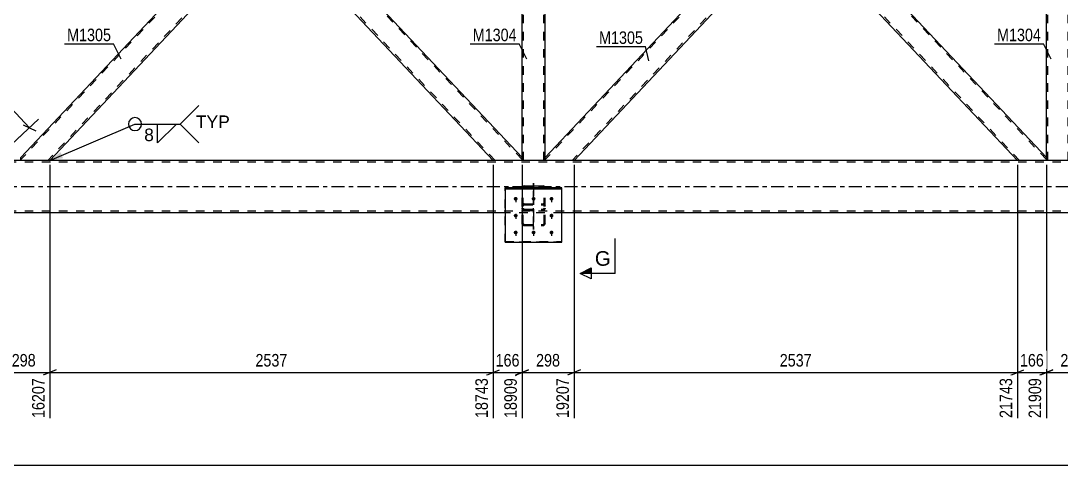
# Model space of a CAD drawing. Header units: millimetres. Extents: x -172 to 1017, y -617 to 224.
# Drawn here: x 553.1 to 791.3, y -191.3 to -89.7 of the extents above; entities that cross this region are included whole.
import ezdxf

# ---------------------------------------------------------------- set-up
doc = ezdxf.new("R2010")
doc.units = ezdxf.units.MM
doc.linetypes.add('DXK_LINE_DOT2', pattern=[3.9198, 1.9599, -1.9599])
doc.linetypes.add('DXK_LINE_DOT3', pattern=[5.9187, 2.979, -0.9799, 0.9799, -0.9799])
doc.styles.add('Arial', font='ARIAL.TTF', dxfattribs={"height": 0.2})
doc.styles.add('Arial Narrow', font='ARIALN.TTF', dxfattribs={"height": 0.2})

# ---------------------------------------------------------------- blocks, each defined once
blk = doc.blocks.new('Part-761545786-1537 - 1372')
at = {"color": 7, "linetype": 'DXK_LINE_DOT2'}
for p, q in [((667.86, -127.94), (667.87, -127.91)), ((667.86, -136.05), (667.86, -127.94)), ((668.12, -127.84), (668.1, -127.94)), ((668.1, -136.05), (668.1, -127.94)), ((668.17, -127.76), (668.12, -127.84)), ((668.25, -127.71), (668.17, -127.76)), ((668.34, -127.69), (668.25, -127.71)), ((668.34, -127.69), (672.66, -127.69)), ((672.75, -127.71), (672.66, -127.69)), ((672.83, -127.76), (672.75, -127.71)), ((672.88, -127.84), (672.83, -127.76)), ((672.9, -127.94), (672.88, -127.84)), ((672.9, -136.05), (672.9, -127.94)), ((673.13, -127.91), (673.14, -127.94)), ((673.14, -136.05), (673.14, -127.94)), ((667.9, -131.81), (667.86, -131.99)), ((667.9, -132.73), (667.86, -132.54)), ((668, -131.67), (667.9, -131.81)), ((668.16, -131.57), (668, -131.67)), ((668.1, -131.99), (668.12, -131.9)), ((668.1, -132.54), (668.12, -132.64)), ((668.12, -131.9), (668.17, -131.83)), ((668.12, -132.64), (668.17, -132.72)), ((668.34, -131.54), (668.16, -131.57)), ((668.34, -133.05), (668.16, -133.01)), ((668.17, -131.83), (668.25, -131.78)), ((668.17, -132.72), (668.25, -132.78)), ((668.25, -131.78), (668.34, -131.76)), ((668.25, -132.78), (668.34, -132.79)), ((668.34, -131.54), (672.66, -131.54)), ((668.34, -131.76), (672.66, -131.76)), ((668.34, -132.79), (672.66, -132.79)), ((668.34, -133.05), (672.66, -133.05)), ((672.84, -131.57), (672.66, -131.54)), ((672.66, -131.76), (672.75, -131.78)), ((672.66, -132.79), (672.75, -132.78)), ((672.84, -133.01), (672.66, -133.05)), ((672.75, -131.78), (672.83, -131.83)), ((672.75, -132.78), (672.83, -132.72)), ((672.83, -131.83), (672.88, -131.9)), ((672.83, -132.72), (672.88, -132.64)), ((673, -131.67), (672.84, -131.57)), ((672.88, -131.9), (672.9, -131.99)), ((672.88, -132.64), (672.9, -132.54)), ((673.1, -131.81), (673, -131.67)), ((673.14, -131.99), (673.1, -131.81)), ((673.14, -132.54), (673.1, -132.73)), ((667.86, -136.05), (667.9, -136.22)), ((667.9, -136.22), (668, -136.36)), ((668, -136.36), (668.16, -136.46)), ((668.12, -136.13), (668.1, -136.05)), ((668.17, -136.21), (668.12, -136.13)), ((668.16, -136.46), (668.34, -136.5)), ((668.25, -136.25), (668.17, -136.21)), ((668.34, -136.27), (668.25, -136.25)), ((668.34, -136.27), (672.66, -136.27)), ((668.34, -136.5), (672.66, -136.5)), ((672.75, -136.25), (672.66, -136.27)), ((672.66, -136.5), (672.84, -136.46)), ((672.83, -136.21), (672.75, -136.25)), ((672.88, -136.13), (672.83, -136.21)), ((672.84, -136.46), (673, -136.36)), ((672.9, -136.05), (672.88, -136.13)), ((673, -136.36), (673.1, -136.22)), ((673.1, -136.22), (673.14, -136.05))]:
    blk.add_line(p, q, dxfattribs=at)
at = {"color": 2, "linetype": 'Continuous'}
for p, q in [((667.87, -127.91), (667.9, -127.75)), ((668.16, -127.47), (668.34, -127.43)), ((668.34, -127.43), (672.66, -127.43)), ((672.66, -127.43), (672.84, -127.47)), ((673.1, -127.75), (673.13, -127.91))]:
    blk.add_line(p, q, dxfattribs=at)
at = {"color": 7, "linetype": 'DXK_LINE_DOT3'}
blk.add_line((670.5, -126.82), (670.5, -137.44), dxfattribs=at)
at = {"color": 2, "linetype": 'Continuous'}
for centre, start, end in [((668.36, -127.92), 114.32, 159.2417), ((672.64, -127.92), 20.7583, 65.68)]:
    blk.add_arc(centre, 0.496, start, end, dxfattribs=at)
at = {"color": 7, "linetype": 'DXK_LINE_DOT2'}
for centre, start, end in [((668.36, -132.56), 200.7583, 245.68), ((672.64, -132.56), 294.32, 339.2417)]:
    blk.add_arc(centre, 0.496, start, end, dxfattribs=at)
blk = doc.blocks.new('Part-761545786-1568 - 1372')
at = {"color": 2, "linetype": 'Continuous'}
for p, q in [((614.12, -63.8), (610.5, -67.65)), ((667.86, -120.94), (614.12, -63.8)), ((661.23, -121.6), (610.5, -67.65)), ((667.86, -121.6), (667.86, -120.94))]:
    blk.add_line(p, q, dxfattribs=at)
at = {"color": 7, "linetype": 'DXK_LINE_DOT2'}
for p, q in [((667.86, -121.41), (613.9, -64.03)), ((610.72, -67.42), (610.74, -67.4)), ((661.67, -121.6), (610.72, -67.42)), ((667.86, -121.6), (661.23, -121.6))]:
    blk.add_line(p, q, dxfattribs=at)
blk = doc.blocks.new('Part-761545786-1573 - 1372')
at = {"color": 2, "linetype": 'Continuous'}
for p, q in [((734.12, -63.8), (730.5, -67.65)), ((787.86, -120.94), (734.12, -63.8)), ((781.23, -121.6), (730.5, -67.65)), ((787.86, -121.6), (787.86, -120.94))]:
    blk.add_line(p, q, dxfattribs=at)
at = {"color": 7, "linetype": 'DXK_LINE_DOT2'}
for p, q in [((787.86, -121.41), (733.9, -64.03)), ((730.72, -67.42), (730.74, -67.4)), ((781.67, -121.6), (730.72, -67.42)), ((787.86, -121.6), (781.23, -121.6))]:
    blk.add_line(p, q, dxfattribs=at)
blk = doc.blocks.new('Part-761545786-1619 - 1372')
at = {"color": 7, "linetype": 'DXK_LINE_DOT2'}
for p, q in [((873.5, -122), (-62.3, -122)), ((873.5, -121.6), (-46.86, -121.6)), ((873.5, -133.2), (-62.3, -133.2)), ((677, -133.6), (664, -133.6))]:
    blk.add_line(p, q, dxfattribs=at)
at = {"color": 2, "linetype": 'Continuous'}
for p, q in [((868.7, -121.6), (68.1, -121.6)), ((664, -133.6), (497, -133.6)), ((868.7, -133.6), (677, -133.6))]:
    blk.add_line(p, q, dxfattribs=at)
at = {"color": 7, "linetype": 'DXK_LINE_DOT3'}
blk.add_line((-62.3, -127.6), (873.5, -127.6), dxfattribs=at)
blk = doc.blocks.new('Bolt-761545786-2029 - 1372')
at = {"color": 1, "linetype": 'DXK_LINE_DOT2'}
for p, q in [((666.4, -129.99), (666.4, -131.12)), ((670.5, -129.99), (670.5, -131.12)), ((674.6, -129.99), (674.6, -131.12)), ((666.4, -133.84), (666.4, -134.97)), ((674.6, -133.84), (674.6, -134.97)), ((666.4, -137.69), (666.4, -138.83)), ((670.5, -137.69), (670.5, -138.83)), ((674.6, -137.69), (674.6, -138.83))]:
    blk.add_line(p, q, dxfattribs=at)
blk = doc.blocks.new('Part-761545786-1810 - 1372')
at = {"color": 2, "linetype": 'Continuous'}
for p, q in [((677, -127.91), (664, -127.91)), ((664, -127.91), (664, -140.34)), ((664, -128.13), (677, -128.13)), ((677, -140.34), (677, -127.91)), ((664, -140.34), (677, -140.34))]:
    blk.add_line(p, q, dxfattribs=at)
at = {"color": 7, "linetype": 'DXK_LINE_DOT2'}
blk.add_line((664, -140.12), (677, -140.12), dxfattribs=at)
blk = doc.blocks.new('Part-761545786-1797 - 1372')
at = {"color": 7, "linetype": 'DXK_LINE_DOT2'}
for p, q in [((664, -140.34), (664, -127.91)), ((677, -127.91), (664, -127.91)), ((664, -128.13), (677, -128.13)), ((677, -140.34), (677, -127.91)), ((664, -140.12), (677, -140.12)), ((677, -140.34), (664, -140.34))]:
    blk.add_line(p, q, dxfattribs=at)
blk = doc.blocks.new('Part-761545786-1871 - 1372')
at = {"color": 7, "linetype": 'DXK_LINE_DOT2'}
for p, q in [((667.9, -127.75), (667.86, -127.94)), ((667.86, -136.05), (667.86, -127.94)), ((668.1, -127.94), (668.12, -127.84)), ((668.1, -136.05), (668.1, -127.94)), ((668.12, -127.84), (668.17, -127.76)), ((668.34, -127.43), (668.16, -127.47)), ((668.17, -127.76), (668.25, -127.71)), ((668.25, -127.71), (668.34, -127.69)), ((668.34, -127.43), (672.66, -127.43)), ((668.34, -127.69), (672.66, -127.69)), ((672.84, -127.47), (672.66, -127.43)), ((672.66, -127.69), (672.75, -127.71)), ((672.75, -127.71), (672.83, -127.76)), ((672.83, -127.76), (672.88, -127.84)), ((672.88, -127.84), (672.9, -127.94)), ((672.9, -136.05), (672.9, -127.94)), ((673.14, -127.94), (673.1, -127.75)), ((673.14, -136.05), (673.14, -127.94)), ((667.86, -131.99), (667.9, -131.81)), ((667.86, -132.54), (667.9, -132.73)), ((667.9, -131.81), (668, -131.67)), ((668, -131.67), (668.16, -131.57)), ((668.12, -131.9), (668.1, -131.99)), ((668.12, -132.64), (668.1, -132.54)), ((668.17, -131.83), (668.12, -131.9)), ((668.17, -132.72), (668.12, -132.64)), ((668.16, -131.57), (668.34, -131.54)), ((668.16, -133.01), (668.34, -133.05)), ((668.25, -131.78), (668.17, -131.83)), ((668.25, -132.77), (668.17, -132.72)), ((668.34, -131.76), (668.25, -131.78)), ((668.34, -132.79), (668.25, -132.77)), ((668.34, -131.54), (672.66, -131.54)), ((668.34, -131.76), (672.66, -131.76)), ((668.34, -132.79), (672.66, -132.79)), ((668.34, -133.05), (672.66, -133.05)), ((672.66, -131.54), (672.84, -131.57)), ((672.75, -131.78), (672.66, -131.76)), ((672.75, -132.77), (672.66, -132.79)), ((672.66, -133.05), (672.84, -133.01)), ((672.83, -131.83), (672.75, -131.78)), ((672.83, -132.72), (672.75, -132.77)), ((672.88, -131.9), (672.83, -131.83)), ((672.88, -132.64), (672.83, -132.72)), ((672.84, -131.57), (673, -131.67)), ((672.9, -131.99), (672.88, -131.9)), ((672.9, -132.54), (672.88, -132.64)), ((673, -131.67), (673.1, -131.81)), ((673.1, -131.81), (673.14, -131.99)), ((673.1, -132.73), (673.14, -132.54)), ((667.9, -136.22), (667.86, -136.05)), ((668, -136.36), (667.9, -136.22)), ((668.16, -136.46), (668, -136.36)), ((668.1, -136.05), (668.12, -136.13)), ((668.12, -136.13), (668.17, -136.21)), ((668.34, -136.5), (668.16, -136.46)), ((668.17, -136.21), (668.25, -136.25)), ((668.25, -136.25), (668.34, -136.27)), ((668.34, -136.27), (672.66, -136.27)), ((668.34, -136.5), (672.66, -136.5)), ((672.66, -136.27), (672.75, -136.25)), ((672.84, -136.46), (672.66, -136.5)), ((672.75, -136.25), (672.83, -136.21)), ((672.83, -136.21), (672.88, -136.13)), ((673, -136.36), (672.84, -136.46)), ((672.88, -136.13), (672.9, -136.05)), ((673.1, -136.22), (673, -136.36)), ((673.14, -136.05), (673.1, -136.22))]:
    blk.add_line(p, q, dxfattribs=at)
at = {"color": 7, "linetype": 'DXK_LINE_DOT3'}
blk.add_line((670.5, -137.44), (670.5, -126.82), dxfattribs=at)
at = {"color": 7, "linetype": 'DXK_LINE_DOT2'}
for centre, start, end in [((668.36, -127.92), 114.32, 159.2417), ((672.64, -127.92), 20.7583, 65.68), ((668.36, -132.56), 200.7583, 245.68), ((672.64, -132.56), 294.32, 339.2417)]:
    blk.add_arc(centre, 0.496, start, end, dxfattribs=at)
blk = doc.blocks.new('Part-761545786-1916 - 1372')
at = {"color": 7, "linetype": 'DXK_LINE_DOT2'}
for p, q in [((661.67, -6), (553.14, -121.41)), ((667.86, -6.19), (559.33, -121.6)), ((667.86, -6), (661.23, -6)), ((667.86, -6.49), (667.86, -6)), ((610.5, -59.95), (606.88, -63.8)), ((614.12, -63.8), (610.5, -67.65)), ((559.77, -121.6), (553.14, -121.6))]:
    blk.add_line(p, q, dxfattribs=at)
at = {"color": 2, "linetype": 'Continuous'}
for p, q in [((661.23, -6), (610.5, -59.95)), ((667.86, -6.66), (614.12, -63.8)), ((667.86, -6.66), (667.86, -6.49)), ((606.88, -63.8), (553.14, -120.94)), ((610.5, -67.65), (559.77, -121.6)), ((553.14, -121.6), (553.14, -120.94))]:
    blk.add_line(p, q, dxfattribs=at)
blk = doc.blocks.new('Part-761545786-1926 - 1372')
at = {"color": 7, "linetype": 'DXK_LINE_DOT2'}
for p, q in [((781.67, -6), (673.14, -121.41)), ((787.86, -6.19), (679.33, -121.6)), ((787.86, -6), (781.23, -6)), ((730.5, -59.95), (726.88, -63.8)), ((734.12, -63.8), (730.5, -67.65)), ((679.77, -121.6), (673.14, -121.6))]:
    blk.add_line(p, q, dxfattribs=at)
at = {"color": 2, "linetype": 'Continuous'}
for p, q in [((781.23, -6), (730.5, -59.95)), ((787.86, -6.66), (734.12, -63.8)), ((787.86, -6.66), (787.86, -6)), ((726.88, -63.8), (673.14, -120.94)), ((730.5, -67.65), (679.77, -121.6)), ((673.14, -121.6), (673.14, -120.94))]:
    blk.add_line(p, q, dxfattribs=at)
blk = doc.blocks.new('Part-761545786-1961 - 1372')
at = {"color": 7, "linetype": 'DXK_LINE_DOT2'}
for p, q in [((673.14, -6), (667.86, -6)), ((667.86, -6.66), (667.86, -6)), ((668.18, -121.6), (668.18, -6)), ((672.82, -121.6), (672.82, -6)), ((673.14, -6.66), (673.14, -6)), ((667.86, -121.6), (667.86, -120.94)), ((673.14, -121.6), (673.14, -120.94)), ((673.14, -121.6), (667.86, -121.6))]:
    blk.add_line(p, q, dxfattribs=at)
at = {"color": 2, "linetype": 'Continuous'}
for p, q in [((667.86, -120.94), (667.86, -6.66)), ((673.14, -120.94), (673.14, -6.66))]:
    blk.add_line(p, q, dxfattribs=at)
blk = doc.blocks.new('Part-761545786-1966 - 1372')
at = {"color": 7, "linetype": 'DXK_LINE_DOT2'}
for p, q in [((793.14, -6), (787.86, -6)), ((787.86, -6.66), (787.86, -6)), ((788.18, -121.6), (788.18, -6)), ((792.82, -121.6), (792.82, -6)), ((793.14, -6.66), (793.14, -6)), ((787.86, -121.6), (787.86, -120.94)), ((793.14, -121.6), (793.14, -120.94)), ((793.14, -121.6), (787.86, -121.6))]:
    blk.add_line(p, q, dxfattribs=at)
at = {"color": 2, "linetype": 'Continuous'}
for p, q in [((787.86, -120.94), (787.86, -6.66)), ((793.14, -120.94), (793.14, -6.66))]:
    blk.add_line(p, q, dxfattribs=at)
blk = doc.blocks.new('Bolt-761545786-2024 - 1372')
at = {"linetype": 'Continuous'}
for points in [[(666.4, -129.97), (666.49, -129.98), (666.58, -130), (666.66, -130.05), (666.73, -130.11), (666.78, -130.18), (666.82, -130.25), (666.84, -130.34), (666.84, -130.43), (666.82, -130.51), (666.78, -130.59), (666.73, -130.66), (666.66, -130.72), (666.58, -130.76), (666.49, -130.79), (666.4, -130.8), (666.31, -130.79), (666.22, -130.76), (666.14, -130.72), (666.07, -130.66), (666.02, -130.59), (665.98, -130.51), (665.96, -130.43), (665.96, -130.34), (665.98, -130.25), (666.02, -130.18), (666.07, -130.11), (666.14, -130.05), (666.22, -130), (666.31, -129.98)], [(670.5, -129.97), (670.59, -129.98), (670.68, -130), (670.76, -130.05), (670.83, -130.11), (670.88, -130.18), (670.92, -130.25), (670.94, -130.34), (670.94, -130.43), (670.92, -130.51), (670.88, -130.59), (670.83, -130.66), (670.76, -130.72), (670.68, -130.76), (670.59, -130.79), (670.5, -130.8), (670.41, -130.79), (670.32, -130.76), (670.24, -130.72), (670.17, -130.66), (670.12, -130.59), (670.08, -130.51), (670.06, -130.43), (670.06, -130.34), (670.08, -130.25), (670.12, -130.18), (670.17, -130.11), (670.24, -130.05), (670.32, -130), (670.41, -129.98)], [(674.6, -129.97), (674.69, -129.98), (674.78, -130), (674.86, -130.05), (674.93, -130.11), (674.98, -130.18), (675.02, -130.25), (675.04, -130.34), (675.04, -130.43), (675.02, -130.51), (674.98, -130.59), (674.93, -130.66), (674.86, -130.72), (674.78, -130.76), (674.69, -130.79), (674.6, -130.8), (674.51, -130.79), (674.42, -130.76), (674.34, -130.72), (674.27, -130.66), (674.22, -130.59), (674.18, -130.51), (674.16, -130.43), (674.16, -130.34), (674.18, -130.25), (674.22, -130.18), (674.27, -130.11), (674.34, -130.05), (674.42, -130), (674.51, -129.98)], [(666.4, -133.82), (666.49, -133.83), (666.58, -133.86), (666.66, -133.9), (666.73, -133.96), (666.78, -134.03), (666.82, -134.11), (666.84, -134.19), (666.84, -134.28), (666.82, -134.36), (666.78, -134.44), (666.73, -134.51), (666.66, -134.57), (666.58, -134.61), (666.49, -134.64), (666.4, -134.65), (666.31, -134.64), (666.22, -134.61), (666.14, -134.57), (666.07, -134.51), (666.02, -134.44), (665.98, -134.36), (665.96, -134.28), (665.96, -134.19), (665.98, -134.11), (666.02, -134.03), (666.07, -133.96), (666.14, -133.9), (666.22, -133.86), (666.31, -133.83)], [(674.6, -133.82), (674.69, -133.83), (674.78, -133.86), (674.86, -133.9), (674.93, -133.96), (674.98, -134.03), (675.02, -134.11), (675.04, -134.19), (675.04, -134.28), (675.02, -134.36), (674.98, -134.44), (674.93, -134.51), (674.86, -134.57), (674.78, -134.61), (674.69, -134.64), (674.6, -134.65), (674.51, -134.64), (674.42, -134.61), (674.34, -134.57), (674.27, -134.51), (674.22, -134.44), (674.18, -134.36), (674.16, -134.28), (674.16, -134.19), (674.18, -134.11), (674.22, -134.03), (674.27, -133.96), (674.34, -133.9), (674.42, -133.86), (674.51, -133.83)], [(666.4, -137.67), (666.49, -137.68), (666.58, -137.71), (666.66, -137.75), (666.73, -137.81), (666.78, -137.88), (666.82, -137.96), (666.84, -138.04), (666.84, -138.13), (666.82, -138.22), (666.78, -138.29), (666.73, -138.36), (666.66, -138.42), (666.58, -138.47), (666.49, -138.49), (666.4, -138.5), (666.31, -138.49), (666.22, -138.47), (666.14, -138.42), (666.07, -138.36), (666.02, -138.29), (665.98, -138.22), (665.96, -138.13), (665.96, -138.04), (665.98, -137.96), (666.02, -137.88), (666.07, -137.81), (666.14, -137.75), (666.22, -137.71), (666.31, -137.68)], [(670.5, -137.67), (670.59, -137.68), (670.68, -137.71), (670.76, -137.75), (670.83, -137.81), (670.88, -137.88), (670.92, -137.96), (670.94, -138.04), (670.94, -138.13), (670.92, -138.22), (670.88, -138.29), (670.83, -138.36), (670.76, -138.42), (670.68, -138.47), (670.59, -138.49), (670.5, -138.5), (670.41, -138.49), (670.32, -138.47), (670.24, -138.42), (670.17, -138.36), (670.12, -138.29), (670.08, -138.22), (670.06, -138.13), (670.06, -138.04), (670.08, -137.96), (670.12, -137.88), (670.17, -137.81), (670.24, -137.75), (670.32, -137.71), (670.41, -137.68)], [(674.6, -137.67), (674.69, -137.68), (674.78, -137.71), (674.86, -137.75), (674.93, -137.81), (674.98, -137.88), (675.02, -137.96), (675.04, -138.04), (675.04, -138.13), (675.02, -138.22), (674.98, -138.29), (674.93, -138.36), (674.86, -138.42), (674.78, -138.47), (674.69, -138.49), (674.6, -138.5), (674.51, -138.49), (674.42, -138.47), (674.34, -138.42), (674.27, -138.36), (674.22, -138.29), (674.18, -138.22), (674.16, -138.13), (674.16, -138.04), (674.18, -137.96), (674.22, -137.88), (674.27, -137.81), (674.34, -137.75), (674.42, -137.71), (674.51, -137.68)]]:
    blk.add_hatch(color=1, dxfattribs=at).paths.add_polyline_path(points)
at = {"color": 1, "linetype": 'Continuous'}
for p, q in [((666.4, -129.99), (666.4, -131.12)), ((670.5, -129.99), (670.5, -131.12)), ((674.6, -129.99), (674.6, -131.12)), ((666.4, -133.84), (666.4, -134.97)), ((674.6, -133.84), (674.6, -134.97)), ((666.4, -137.69), (666.4, -138.83)), ((670.5, -137.69), (670.5, -138.83)), ((674.6, -137.69), (674.6, -138.83))]:
    blk.add_line(p, q, dxfattribs=at)
blk = doc.blocks.new('StraightDimension-761545786-2878 - 1372')
at = {"color": 7, "linetype": 'Continuous'}
for p, q in [((661.23, -122.6), (661.23, -180.54)), ((667.86, -122.6), (667.86, -180.54)), ((659.73, -170.7), (662.73, -169.5)), ((661.23, -170.1), (667.86, -170.1)), ((669.36, -169.5), (666.36, -170.7))]:
    blk.add_line(p, q, dxfattribs=at)
at = {"color": 0}
blk.add_wipeout([(667.89, -169.35), (667.89, -165.15), (661.2, -165.15), (661.2, -169.35)], dxfattribs=at)
at = {"color": 0, "linetype": 'Continuous'}
blk.add_wipeout([(667.26, -170.8), (663.06, -170.8), (663.06, -181.14), (667.26, -181.14)], dxfattribs=at)
at = {"color": 3, "style": 'Arial Narrow'}
blk.add_text('166', height=2.863, dxfattribs=at).set_placement((661.8, -168.75))
at = {"color": 3, "linetype": 'Continuous', "style": 'Arial Narrow'}
blk.add_text('18909', height=2.863, rotation=90.0002, dxfattribs=at).set_placement((666.66, -180.54))
blk = doc.blocks.new('StraightDimension-761545786-2503 - 1372')
at = {"color": 7, "linetype": 'Continuous'}
blk.add_line((-81, -191.32), (929.5, -191.32), dxfattribs=at)
blk = doc.blocks.new('StraightDimension-761545786-2889 - 1372')
at = {"color": 7, "linetype": 'Continuous'}
for p, q in [((559.77, -122.6), (559.77, -180.54)), ((661.23, -122.6), (661.23, -180.54)), ((561.27, -169.5), (558.27, -170.7)), ((559.77, -170.1), (661.23, -170.1)), ((659.73, -170.7), (662.73, -169.5))]:
    blk.add_line(p, q, dxfattribs=at)
at = {"color": 0}
blk.add_wipeout([(614.76, -169.35), (614.76, -165.15), (606.24, -165.15), (606.24, -169.35)], dxfattribs=at)
at = {"color": 0, "linetype": 'Continuous'}
blk.add_wipeout([(660.63, -170.8), (656.43, -170.8), (656.43, -181.14), (660.63, -181.14)], dxfattribs=at)
at = {"color": 3, "style": 'Arial Narrow'}
blk.add_text('2537', height=2.863, dxfattribs=at).set_placement((606.84, -168.75))
at = {"color": 3, "linetype": 'Continuous', "style": 'Arial Narrow'}
blk.add_text('18743', height=2.863, rotation=90.0002, dxfattribs=at).set_placement((660.03, -180.54))
blk = doc.blocks.new('StraightDimension-761545786-2603 - 1372')
at = {"color": 7, "linetype": 'Continuous'}
for p, q in [((494.86, -63.11), (503.46, -55.03)), ((502.85, -57.66), (499.92, -56.3)), ((501.38, -56.98), (555.11, -114.12)), ((548.59, -120.25), (557.19, -112.17)), ((553.65, -113.44), (556.58, -114.8))]:
    blk.add_line(p, q, dxfattribs=at)
at = {"color": 0}
blk.add_wipeout([(531.71, -88.14), (534.77, -85.26), (528.94, -79.06), (525.88, -81.93)], dxfattribs=at)
at = {"color": 3, "style": 'Arial Narrow'}
blk.add_text('1961', height=2.863, rotation=-46.7591, dxfattribs=at).set_placement((526.73, -81.96))
blk = doc.blocks.new('StraightDimension-761545786-2831 - 1372')
at = {"color": 7, "linetype": 'Continuous'}
for p, q in [((787.86, -122.6), (787.86, -180.54)), ((799.77, -122.6), (799.77, -180.54)), ((786.36, -170.7), (789.36, -169.5)), ((787.86, -170.1), (799.77, -170.1)), ((801.27, -169.5), (798.27, -170.7))]:
    blk.add_line(p, q, dxfattribs=at)
at = {"color": 0}
blk.add_wipeout([(797.16, -169.35), (797.16, -165.15), (790.47, -165.15), (790.47, -169.35)], dxfattribs=at)
at = {"color": 0, "linetype": 'Continuous'}
blk.add_wipeout([(799.17, -170.8), (794.97, -170.8), (794.97, -181.14), (799.17, -181.14)], dxfattribs=at)
at = {"color": 3, "style": 'Arial Narrow'}
blk.add_text('298', height=2.863, dxfattribs=at).set_placement((791.07, -168.75))
at = {"color": 3, "linetype": 'Continuous', "style": 'Arial Narrow'}
blk.add_text('22207', height=2.863, rotation=90.0002, dxfattribs=at).set_placement((798.57, -180.54))
blk = doc.blocks.new('StraightDimension-761545786-2842 - 1372')
at = {"color": 7, "linetype": 'Continuous'}
for p, q in [((781.23, -122.6), (781.23, -180.54)), ((787.86, -122.6), (787.86, -180.54)), ((779.73, -170.7), (782.73, -169.5)), ((781.23, -170.1), (787.86, -170.1)), ((789.36, -169.5), (786.36, -170.7))]:
    blk.add_line(p, q, dxfattribs=at)
at = {"color": 0}
blk.add_wipeout([(787.89, -169.35), (787.89, -165.15), (781.2, -165.15), (781.2, -169.35)], dxfattribs=at)
at = {"color": 0, "linetype": 'Continuous'}
blk.add_wipeout([(787.26, -170.8), (783.06, -170.8), (783.06, -181.14), (787.26, -181.14)], dxfattribs=at)
at = {"color": 3, "style": 'Arial Narrow'}
blk.add_text('166', height=2.863, dxfattribs=at).set_placement((781.8, -168.75))
at = {"color": 3, "linetype": 'Continuous', "style": 'Arial Narrow'}
blk.add_text('21909', height=2.863, rotation=90.0002, dxfattribs=at).set_placement((786.66, -180.54))
blk = doc.blocks.new('StraightDimension-761545786-2853 - 1372')
at = {"color": 7, "linetype": 'Continuous'}
for p, q in [((679.77, -122.6), (679.77, -180.54)), ((781.23, -122.6), (781.23, -180.54)), ((681.27, -169.5), (678.27, -170.7)), ((679.77, -170.1), (781.23, -170.1)), ((779.73, -170.7), (782.73, -169.5))]:
    blk.add_line(p, q, dxfattribs=at)
at = {"color": 0}
blk.add_wipeout([(734.76, -169.35), (734.76, -165.15), (726.24, -165.15), (726.24, -169.35)], dxfattribs=at)
at = {"color": 0, "linetype": 'Continuous'}
blk.add_wipeout([(780.63, -170.8), (776.43, -170.8), (776.43, -181.14), (780.63, -181.14)], dxfattribs=at)
at = {"color": 3, "style": 'Arial Narrow'}
blk.add_text('2537', height=2.863, dxfattribs=at).set_placement((726.84, -168.75))
at = {"color": 3, "linetype": 'Continuous', "style": 'Arial Narrow'}
blk.add_text('21743', height=2.863, rotation=90.0002, dxfattribs=at).set_placement((780.03, -180.54))
blk = doc.blocks.new('StraightDimension-761545786-2867 - 1372')
at = {"color": 7, "linetype": 'Continuous'}
for p, q in [((667.86, -122.6), (667.86, -180.54)), ((679.77, -122.6), (679.77, -180.54)), ((666.36, -170.7), (669.36, -169.5)), ((667.86, -170.1), (679.77, -170.1)), ((681.27, -169.5), (678.27, -170.7))]:
    blk.add_line(p, q, dxfattribs=at)
at = {"color": 0}
blk.add_wipeout([(677.16, -169.35), (677.16, -165.15), (670.47, -165.15), (670.47, -169.35)], dxfattribs=at)
at = {"color": 0, "linetype": 'Continuous'}
blk.add_wipeout([(679.17, -170.8), (674.97, -170.8), (674.97, -181.14), (679.17, -181.14)], dxfattribs=at)
at = {"color": 3, "style": 'Arial Narrow'}
blk.add_text('298', height=2.863, dxfattribs=at).set_placement((671.07, -168.75))
at = {"color": 3, "linetype": 'Continuous', "style": 'Arial Narrow'}
blk.add_text('19207', height=2.863, rotation=90.0002, dxfattribs=at).set_placement((678.57, -180.54))
blk = doc.blocks.new('StraightDimension-761545786-2903 - 1372')
at = {"color": 7, "linetype": 'Continuous'}
for p, q in [((547.86, -122.6), (547.86, -180.54)), ((559.77, -122.6), (559.77, -180.54)), ((546.36, -170.7), (549.36, -169.5)), ((547.86, -170.1), (559.77, -170.1)), ((561.27, -169.5), (558.27, -170.7))]:
    blk.add_line(p, q, dxfattribs=at)
at = {"color": 0}
blk.add_wipeout([(557.16, -169.35), (557.16, -165.15), (550.47, -165.15), (550.47, -169.35)], dxfattribs=at)
at = {"color": 0, "linetype": 'Continuous'}
blk.add_wipeout([(559.17, -170.8), (554.97, -170.8), (554.97, -181.14), (559.17, -181.14)], dxfattribs=at)
at = {"color": 3, "style": 'Arial Narrow'}
blk.add_text('298', height=2.863, dxfattribs=at).set_placement((551.07, -168.75))
at = {"color": 3, "linetype": 'Continuous', "style": 'Arial Narrow'}
blk.add_text('16207', height=2.863, rotation=90.0002, dxfattribs=at).set_placement((558.57, -180.54))
blk = doc.blocks.new('Mark-761545786-1912 - 1372')
at = {"color": 0}
blk.add_wipeout([(573.79, -94.33), (573.79, -91.33), (563.74, -91.33), (563.74, -94.33)], dxfattribs=at)
blk.add_wipeout([(573.79, -94.33), (573.79, -91.33), (563.74, -91.33), (563.74, -94.33)], dxfattribs=at)
at = {"color": 30, "linetype": 'Continuous'}
for p in [(563.14, -94.93), (576.1, -98.47)]:
    blk.add_line(p, (574.39, -94.93), dxfattribs=at)
at = {"color": 3, "style": 'Arial Narrow'}
blk.add_text('M1305', height=2.863, dxfattribs=at).set_placement((563.74, -94.33))
blk = doc.blocks.new('Mark-761545786-1922 - 1372')
at = {"color": 0}
blk.add_wipeout([(695.54, -94.95), (695.54, -91.95), (685.49, -91.95), (685.49, -94.95)], dxfattribs=at)
blk.add_wipeout([(695.54, -94.95), (695.54, -91.95), (685.49, -91.95), (685.49, -94.95)], dxfattribs=at)
at = {"color": 30, "linetype": 'Continuous'}
for p in [(684.89, -95.55), (696.89, -98.85)]:
    blk.add_line(p, (696.14, -95.55), dxfattribs=at)
at = {"color": 3, "style": 'Arial Narrow'}
blk.add_text('M1305', height=2.863, dxfattribs=at).set_placement((685.49, -94.95))
blk = doc.blocks.new('Mark-761545786-1957 - 1372')
at = {"color": 0}
blk.add_wipeout([(666.62, -94.33), (666.62, -91.33), (656.57, -91.33), (656.57, -94.33)], dxfattribs=at)
blk.add_wipeout([(666.62, -94.33), (666.62, -91.33), (656.57, -91.33), (656.57, -94.33)], dxfattribs=at)
at = {"color": 30, "linetype": 'Continuous'}
for p in [(655.97, -94.93), (668.93, -98.47)]:
    blk.add_line(p, (667.22, -94.93), dxfattribs=at)
at = {"color": 3, "style": 'Arial Narrow'}
blk.add_text('M1304', height=2.863, dxfattribs=at).set_placement((656.57, -94.33))
blk = doc.blocks.new('Mark-761545786-1962 - 1372')
at = {"color": 0}
blk.add_wipeout([(786.62, -94.33), (786.62, -91.33), (776.57, -91.33), (776.57, -94.33)], dxfattribs=at)
blk.add_wipeout([(786.62, -94.33), (786.62, -91.33), (776.57, -91.33), (776.57, -94.33)], dxfattribs=at)
at = {"color": 30, "linetype": 'Continuous'}
for p in [(775.97, -94.93), (788.93, -98.47)]:
    blk.add_line(p, (787.22, -94.93), dxfattribs=at)
at = {"color": 3, "style": 'Arial Narrow'}
blk.add_text('M1304', height=2.863, dxfattribs=at).set_placement((776.57, -94.33))
blk = doc.blocks.new('WeldMark-761545786-3502 - 1372')
at = {"linetype": 'Continuous'}
blk.add_hatch(color=30, dxfattribs=at).paths.add_polyline_path([(562.82, -121.11), (559.77, -121.6), (562.23, -119.73)])
at = {"color": 3, "linetype": 'Continuous'}
for q in [(593.88, -109.01), (593.88, -117.58)]:
    blk.add_line((589.59, -113.29), q, dxfattribs=at)
at = {"color": 30, "linetype": 'Continuous'}
blk.add_line((559.77, -121.6), (579.27, -113.29), dxfattribs=at)
at = {"color": 3, "linetype": 'Continuous'}
blk.add_arc((579.27, -113.29), 1.5, 90, 270, dxfattribs=at)
at = {"color": 0}
blk.add_wipeout([(583.79, -117.39), (583.79, -113.99), (581.17, -113.99), (581.17, -117.39)], dxfattribs=at)
at = {"color": 30, "linetype": 'Continuous'}
blk.add_line((579.27, -113.29), (589.59, -113.29), dxfattribs=at)
at = {"color": 3, "linetype": 'Continuous'}
for p, q in [((584.45, -113.29), (588.74, -113.29)), ((588.74, -113.29), (584.45, -117.58)), ((584.45, -117.58), (584.45, -113.29))]:
    blk.add_line(p, q, dxfattribs=at)
blk.add_arc((579.27, -113.29), 1.5, 270, 90, dxfattribs=at)
at = {"color": 3, "style": 'Arial'}
blk.add_text('8', height=2.87, dxfattribs=at).set_placement((581.37, -117.19))
at = {"color": 0, "linetype": 'Continuous'}
blk.add_wipeout([(600.97, -114.19), (600.97, -111.19), (593.19, -111.19), (593.19, -114.19)], dxfattribs=at)
blk.add_wipeout([(600.97, -114.19), (600.97, -111.19), (593.19, -111.19), (593.19, -114.19)], dxfattribs=at)
at = {"color": 3, "linetype": 'Continuous', "style": 'Arial'}
blk.add_text('TYP', height=2.865, dxfattribs=at).set_placement((593.19, -114.19))
blk = doc.blocks.new('SectionMark-761545786-12991 - 1372')
at = {"color": 6, "linetype": 'Continuous'}
for p, q in [((681.15, 15.59), (683.65, 16.84)), ((689.15, 15.59), (681.15, 15.59)), ((689.15, -147.45), (681.15, -147.45)), ((683.65, -148.7), (681.15, -147.45))]:
    blk.add_line(p, q, dxfattribs=at)
at = {"color": 0, "linetype": 'Continuous'}
for points in [[(688.15, 10.34), (688.15, 13.84), (684.52, 13.84), (684.52, 10.34)], [(688.15, -145.7), (688.15, -142.2), (684.52, -142.2), (684.52, -145.7)]]:
    blk.add_wipeout(points, dxfattribs=at)
at = {"linetype": 'Continuous'}
for points in [[(683.65, 15.59), (683.65, 14.34), (681.15, 15.59)], [(683.65, -146.2), (683.65, -147.45), (681.15, -147.45)]]:
    blk.add_hatch(color=6, dxfattribs=at).paths.add_polyline_path(points)
at = {"color": 6, "linetype": 'Continuous'}
for p, q in [((683.65, 14.34), (683.65, 16.84)), ((681.15, 15.59), (683.65, 14.34)), ((689.15, 15.59), (689.15, 7.59)), ((689.15, -147.45), (689.15, -139.45)), ((681.15, -147.45), (683.65, -146.2)), ((683.65, -146.2), (683.65, -148.7))]:
    blk.add_line(p, q, dxfattribs=at)
at = {"color": 3, "linetype": 'Continuous', "style": 'Arial'}
for p in [(684.52, 10.34), (684.52, -145.7)]:
    blk.add_text('G', height=3.34, dxfattribs=at).set_placement(p)

msp = doc.modelspace()

# ---------------------------------------------------------------- block references
for name in ['Part-761545786-1916 - 1372', 'Part-761545786-1961 - 1372', 'Part-761545786-1926 - 1372', 'Part-761545786-1966 - 1372', 'Part-761545786-1568 - 1372', 'Part-761545786-1573 - 1372', 'Part-761545786-1619 - 1372', 'Part-761545786-1810 - 1372', 'Part-761545786-1797 - 1372', 'Part-761545786-1537 - 1372', 'Part-761545786-1871 - 1372', 'Bolt-761545786-2024 - 1372', 'Bolt-761545786-2029 - 1372']:
    msp.add_blockref(name, (0, 0))

# ---------------------------------------------------------------- next in the draw order: block references
msp.add_blockref('StraightDimension-761545786-2878 - 1372', (0, 0))

# ---------------------------------------------------------------- next in the draw order: block references
msp.add_blockref('StraightDimension-761545786-2503 - 1372', (0, 0))

# ---------------------------------------------------------------- next in the draw order: block references
for name in ['StraightDimension-761545786-2603 - 1372', 'Mark-761545786-1912 - 1372', 'Mark-761545786-1957 - 1372', 'Mark-761545786-1922 - 1372', 'Mark-761545786-1962 - 1372', 'StraightDimension-761545786-2889 - 1372', 'StraightDimension-761545786-2831 - 1372']:
    msp.add_blockref(name, (0, 0))

# ---------------------------------------------------------------- next in the draw order: block references
for name in ['StraightDimension-761545786-2903 - 1372', 'StraightDimension-761545786-2842 - 1372']:
    msp.add_blockref(name, (0, 0))

# ---------------------------------------------------------------- next in the draw order: block references
for name in ['WeldMark-761545786-3502 - 1372', 'StraightDimension-761545786-2853 - 1372']:
    msp.add_blockref(name, (0, 0))

# ---------------------------------------------------------------- next in the draw order: block references
msp.add_blockref('StraightDimension-761545786-2867 - 1372', (0, 0))

# ---------------------------------------------------------------- next in the draw order: block references
msp.add_blockref('SectionMark-761545786-12991 - 1372', (0, 0))

doc.saveas('drawing.dxf')
